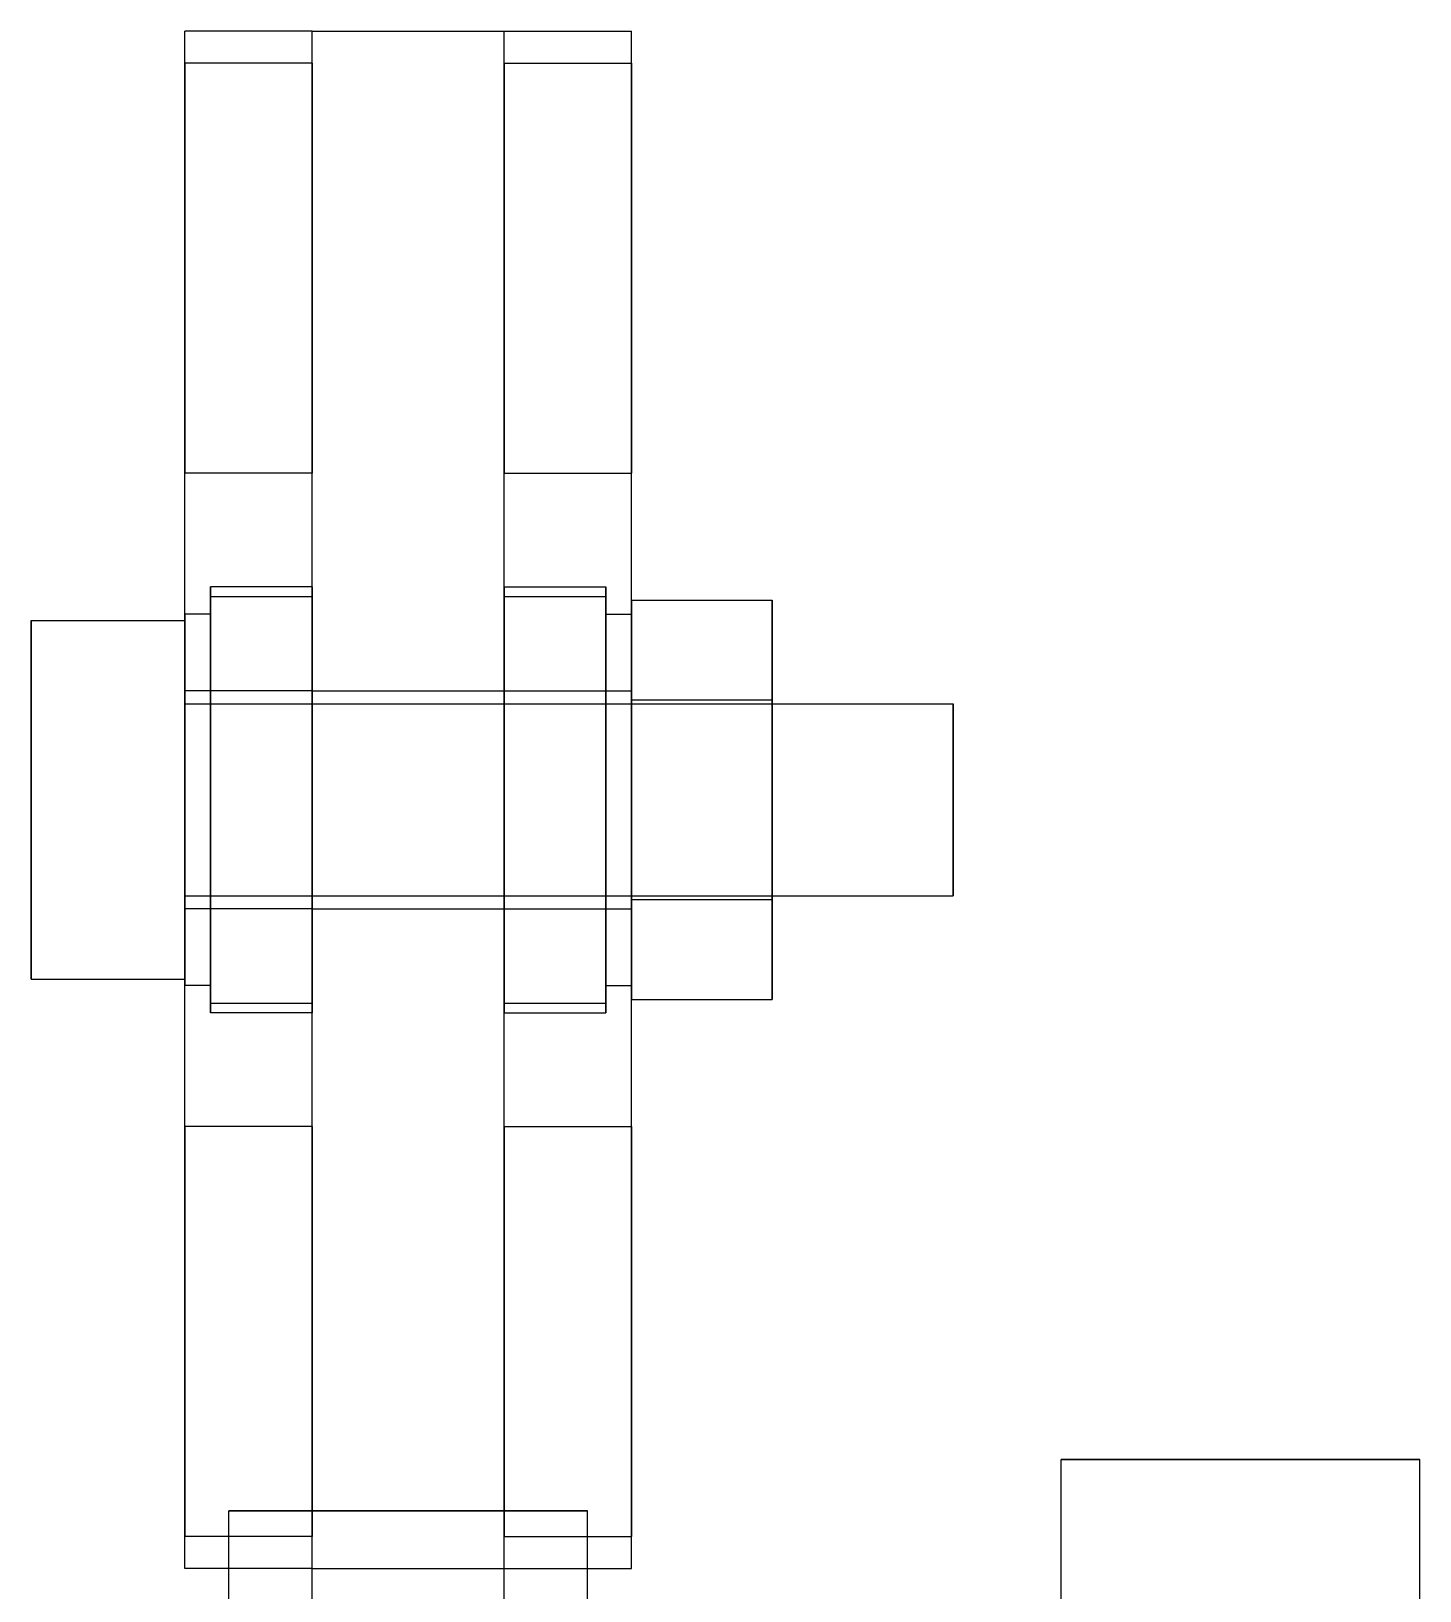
# Model space of a CAD drawing. Header units: millimetres. Extents: x 8 to 412, y 8 to 289.
# Drawn here: x 71.22 to 96.74, y 90.65 to 119.29 of the extents above; entities that cross this region are included whole.
import ezdxf

# ---------------------------------------------------------------- set-up
doc = ezdxf.new("R2010")
doc.units = ezdxf.units.MM
doc.layers.add('HIDDEN', color=8, linetype='Continuous')
doc.layers.add('OUTLINE', color=7, linetype='Continuous')

msp = doc.modelspace()

# ---------------------------------------------------------------- linework, layer by layer
at = {"layer": 'HIDDEN'}
for points in [[(74.044, 91.059), (74.044, 119.294)], [(76.382, 119.294), (74.044, 119.294)], [(76.382, 91.059), (76.382, 119.294)], [(76.382, 119.294), (79.912, 119.294)], [(76.382, 91.059), (76.382, 119.294)], [(79.912, 91.059), (79.912, 119.294)], [(79.912, 91.059), (79.912, 119.294)], [(79.912, 119.294), (82.25, 119.294)], [(82.25, 91.059), (82.25, 119.294)], [(74.044, 118.706), (74.044, 118.611), (74.044, 118.333), (74.044, 117.885), (74.044, 117.288), (74.044, 116.575), (74.044, 115.779), (74.044, 114.941), (74.044, 114.103), (74.044, 113.308), (74.044, 112.594), (74.044, 111.998), (74.044, 111.549), (74.044, 111.271), (74.044, 111.176)], [(74.044, 111.176), (74.044, 111.271), (74.044, 111.549), (74.044, 111.998), (74.044, 112.594), (74.044, 113.308), (74.044, 114.103), (74.044, 114.941), (74.044, 115.779), (74.044, 116.575), (74.044, 117.288), (74.044, 117.885), (74.044, 118.333), (74.044, 118.611), (74.044, 118.706)], [(76.382, 118.706), (74.044, 118.706)], [(74.044, 118.706), (74.044, 118.611), (74.044, 118.333), (74.044, 117.885), (74.044, 117.288), (74.044, 116.575), (74.044, 115.779), (74.044, 114.941), (74.044, 114.103), (74.044, 113.308), (74.044, 112.594), (74.044, 111.998), (74.044, 111.549), (74.044, 111.271), (74.044, 111.176)], [(74.044, 111.176), (74.044, 111.271), (74.044, 111.549), (74.044, 111.998), (74.044, 112.594), (74.044, 113.308), (74.044, 114.103), (74.044, 114.941), (74.044, 115.779), (74.044, 116.575), (74.044, 117.288), (74.044, 117.885), (74.044, 118.333), (74.044, 118.611), (74.044, 118.706)], [(76.382, 118.706), (74.044, 118.706)], [(76.382, 118.706), (76.382, 118.611), (76.382, 118.333), (76.382, 117.885), (76.382, 117.288), (76.382, 116.575), (76.382, 115.779), (76.382, 114.941), (76.382, 114.103), (76.382, 113.308), (76.382, 112.594), (76.382, 111.998), (76.382, 111.549), (76.382, 111.271), (76.382, 111.176)], [(76.382, 111.176), (76.382, 111.271), (76.382, 111.549), (76.382, 111.998), (76.382, 112.594), (76.382, 113.308), (76.382, 114.103), (76.382, 114.941), (76.382, 115.779), (76.382, 116.575), (76.382, 117.288), (76.382, 117.885), (76.382, 118.333), (76.382, 118.611), (76.382, 118.706)], [(76.382, 118.706), (76.382, 118.611), (76.382, 118.333), (76.382, 117.885), (76.382, 117.288), (76.382, 116.575), (76.382, 115.779), (76.382, 114.941), (76.382, 114.103), (76.382, 113.308), (76.382, 112.594), (76.382, 111.998), (76.382, 111.549), (76.382, 111.271), (76.382, 111.176)], [(76.382, 111.176), (76.382, 111.271), (76.382, 111.549), (76.382, 111.998), (76.382, 112.594), (76.382, 113.308), (76.382, 114.103), (76.382, 114.941), (76.382, 115.779), (76.382, 116.575), (76.382, 117.288), (76.382, 117.885), (76.382, 118.333), (76.382, 118.611), (76.382, 118.706)], [(79.912, 118.706), (79.912, 118.611), (79.912, 118.333), (79.912, 117.885), (79.912, 117.288), (79.912, 116.575), (79.912, 115.779), (79.912, 114.941), (79.912, 114.103), (79.912, 113.308), (79.912, 112.594), (79.912, 111.998), (79.912, 111.549), (79.912, 111.271), (79.912, 111.176)], [(79.912, 111.176), (79.912, 111.271), (79.912, 111.549), (79.912, 111.998), (79.912, 112.594), (79.912, 113.308), (79.912, 114.103), (79.912, 114.941), (79.912, 115.779), (79.912, 116.575), (79.912, 117.288), (79.912, 117.885), (79.912, 118.333), (79.912, 118.611), (79.912, 118.706)], [(79.912, 118.706), (79.912, 118.611), (79.912, 118.333), (79.912, 117.885), (79.912, 117.288), (79.912, 116.575), (79.912, 115.779), (79.912, 114.941), (79.912, 114.103), (79.912, 113.308), (79.912, 112.594), (79.912, 111.998), (79.912, 111.549), (79.912, 111.271), (79.912, 111.176)], [(79.912, 111.176), (79.912, 111.271), (79.912, 111.549), (79.912, 111.998), (79.912, 112.594), (79.912, 113.308), (79.912, 114.103), (79.912, 114.941), (79.912, 115.779), (79.912, 116.575), (79.912, 117.288), (79.912, 117.885), (79.912, 118.333), (79.912, 118.611), (79.912, 118.706)], [(79.912, 118.706), (82.25, 118.706)], [(79.912, 118.706), (82.25, 118.706)], [(82.25, 118.706), (82.25, 118.611), (82.25, 118.333), (82.25, 117.885), (82.25, 117.288), (82.25, 116.575), (82.25, 115.779), (82.25, 114.941), (82.25, 114.103), (82.25, 113.308), (82.25, 112.594), (82.25, 111.998), (82.25, 111.549), (82.25, 111.271), (82.25, 111.176)], [(82.25, 111.176), (82.25, 111.271), (82.25, 111.549), (82.25, 111.998), (82.25, 112.594), (82.25, 113.308), (82.25, 114.103), (82.25, 114.941), (82.25, 115.779), (82.25, 116.575), (82.25, 117.288), (82.25, 117.885), (82.25, 118.333), (82.25, 118.611), (82.25, 118.706)], [(82.25, 118.706), (82.25, 118.611), (82.25, 118.333), (82.25, 117.885), (82.25, 117.288), (82.25, 116.575), (82.25, 115.779), (82.25, 114.941), (82.25, 114.103), (82.25, 113.308), (82.25, 112.594), (82.25, 111.998), (82.25, 111.549), (82.25, 111.271), (82.25, 111.176)], [(82.25, 111.176), (82.25, 111.271), (82.25, 111.549), (82.25, 111.998), (82.25, 112.594), (82.25, 113.308), (82.25, 114.103), (82.25, 114.941), (82.25, 115.779), (82.25, 116.575), (82.25, 117.288), (82.25, 117.885), (82.25, 118.333), (82.25, 118.611), (82.25, 118.706)], [(76.382, 111.176), (74.044, 111.176)], [(76.382, 111.176), (74.044, 111.176)], [(79.912, 111.176), (82.25, 111.176)], [(79.912, 111.176), (82.25, 111.176)], [(76.382, 109.088), (74.515, 109.088)], [(74.515, 109.088), (74.515, 108.99), (74.515, 108.701), (74.515, 108.235), (74.515, 107.615), (74.515, 106.874), (74.515, 106.047), (74.515, 105.176), (74.515, 104.306), (74.515, 103.479), (74.515, 102.738), (74.515, 102.118), (74.515, 101.652), (74.515, 101.363), (74.515, 101.265)], [(74.515, 101.265), (74.515, 101.363), (74.515, 101.652), (74.515, 102.118), (74.515, 102.738), (74.515, 103.479), (74.515, 104.306), (74.515, 105.176), (74.515, 106.047), (74.515, 106.874), (74.515, 107.615), (74.515, 108.235), (74.515, 108.701), (74.515, 108.99), (74.515, 109.088)], [(74.515, 108.912), (76.382, 108.912)], [(74.515, 108.912), (74.515, 108.818), (74.515, 108.542), (74.515, 108.097), (74.515, 107.505), (74.515, 106.797), (74.515, 106.008), (74.515, 105.176), (74.515, 104.345), (74.515, 103.556), (74.515, 102.848), (74.515, 102.256), (74.515, 101.811), (74.515, 101.535), (74.515, 101.441)], [(74.515, 101.441), (74.515, 101.535), (74.515, 101.811), (74.515, 102.256), (74.515, 102.848), (74.515, 103.556), (74.515, 104.345), (74.515, 105.176), (74.515, 106.008), (74.515, 106.797), (74.515, 107.505), (74.515, 108.097), (74.515, 108.542), (74.515, 108.818), (74.515, 108.912)], [(76.382, 109.088), (76.382, 108.99), (76.382, 108.701), (76.382, 108.235), (76.382, 107.615), (76.382, 106.874), (76.382, 106.047), (76.382, 105.176), (76.382, 104.306), (76.382, 103.479), (76.382, 102.738), (76.382, 102.118), (76.382, 101.652), (76.382, 101.363), (76.382, 101.265)], [(76.382, 101.265), (76.382, 101.363), (76.382, 101.652), (76.382, 102.118), (76.382, 102.738), (76.382, 103.479), (76.382, 104.306), (76.382, 105.176), (76.382, 106.047), (76.382, 106.874), (76.382, 107.615), (76.382, 108.235), (76.382, 108.701), (76.382, 108.99), (76.382, 109.088)], [(76.382, 108.912), (76.382, 108.818), (76.382, 108.542), (76.382, 108.097), (76.382, 107.505), (76.382, 106.797), (76.382, 106.008), (76.382, 105.176), (76.382, 104.345), (76.382, 103.556), (76.382, 102.848), (76.382, 102.256), (76.382, 101.811), (76.382, 101.535), (76.382, 101.441)], [(76.382, 101.441), (76.382, 101.535), (76.382, 101.811), (76.382, 102.256), (76.382, 102.848), (76.382, 103.556), (76.382, 104.345), (76.382, 105.176), (76.382, 106.008), (76.382, 106.797), (76.382, 107.505), (76.382, 108.097), (76.382, 108.542), (76.382, 108.818), (76.382, 108.912)], [(79.912, 109.088), (79.912, 108.99), (79.912, 108.701), (79.912, 108.235), (79.912, 107.615), (79.912, 106.874), (79.912, 106.047), (79.912, 105.176), (79.912, 104.306), (79.912, 103.479), (79.912, 102.738), (79.912, 102.118), (79.912, 101.652), (79.912, 101.363), (79.912, 101.265)], [(79.912, 101.265), (79.912, 101.363), (79.912, 101.652), (79.912, 102.118), (79.912, 102.738), (79.912, 103.479), (79.912, 104.306), (79.912, 105.176), (79.912, 106.047), (79.912, 106.874), (79.912, 107.615), (79.912, 108.235), (79.912, 108.701), (79.912, 108.99), (79.912, 109.088)], [(79.912, 109.088), (81.779, 109.088)], [(79.912, 108.912), (81.779, 108.912)], [(79.912, 108.912), (79.912, 108.818), (79.912, 108.542), (79.912, 108.097), (79.912, 107.505), (79.912, 106.797), (79.912, 106.008), (79.912, 105.176), (79.912, 104.345), (79.912, 103.556), (79.912, 102.848), (79.912, 102.256), (79.912, 101.811), (79.912, 101.535), (79.912, 101.441)], [(79.912, 101.441), (79.912, 101.535), (79.912, 101.811), (79.912, 102.256), (79.912, 102.848), (79.912, 103.556), (79.912, 104.345), (79.912, 105.176), (79.912, 106.008), (79.912, 106.797), (79.912, 107.505), (79.912, 108.097), (79.912, 108.542), (79.912, 108.818), (79.912, 108.912)], [(81.779, 109.088), (81.779, 108.99), (81.779, 108.701), (81.779, 108.235), (81.779, 107.615), (81.779, 106.874), (81.779, 106.047), (81.779, 105.176), (81.779, 104.306), (81.779, 103.479), (81.779, 102.738), (81.779, 102.118), (81.779, 101.652), (81.779, 101.363), (81.779, 101.265)], [(81.779, 101.265), (81.779, 101.363), (81.779, 101.652), (81.779, 102.118), (81.779, 102.738), (81.779, 103.479), (81.779, 104.306), (81.779, 105.176), (81.779, 106.047), (81.779, 106.874), (81.779, 107.615), (81.779, 108.235), (81.779, 108.701), (81.779, 108.99), (81.779, 109.088)], [(81.779, 108.912), (81.779, 108.818), (81.779, 108.542), (81.779, 108.097), (81.779, 107.505), (81.779, 106.797), (81.779, 106.008), (81.779, 105.176), (81.779, 104.345), (81.779, 103.556), (81.779, 102.848), (81.779, 102.256), (81.779, 101.811), (81.779, 101.535), (81.779, 101.441)], [(81.779, 101.441), (81.779, 101.535), (81.779, 101.811), (81.779, 102.256), (81.779, 102.848), (81.779, 103.556), (81.779, 104.345), (81.779, 105.176), (81.779, 106.008), (81.779, 106.797), (81.779, 107.505), (81.779, 108.097), (81.779, 108.542), (81.779, 108.818), (81.779, 108.912)], [(74.044, 108.588), (74.044, 108.503), (74.044, 108.25), (74.044, 107.844), (74.044, 107.304), (74.044, 106.657), (74.044, 105.936), (74.044, 105.176), (74.044, 104.417), (74.044, 103.696), (74.044, 103.049), (74.044, 102.509), (74.044, 102.103), (74.044, 101.85), (74.044, 101.765)], [(74.044, 101.765), (74.044, 101.85), (74.044, 102.103), (74.044, 102.509), (74.044, 103.049), (74.044, 103.696), (74.044, 104.417), (74.044, 105.176), (74.044, 105.936), (74.044, 106.657), (74.044, 107.304), (74.044, 107.844), (74.044, 108.25), (74.044, 108.503), (74.044, 108.588)], [(74.515, 108.588), (74.044, 108.588)], [(74.515, 108.588), (74.515, 108.503), (74.515, 108.25), (74.515, 107.844), (74.515, 107.304), (74.515, 106.657), (74.515, 105.936), (74.515, 105.176), (74.515, 104.417), (74.515, 103.696), (74.515, 103.049), (74.515, 102.509), (74.515, 102.103), (74.515, 101.85), (74.515, 101.765)], [(74.515, 101.765), (74.515, 101.85), (74.515, 102.103), (74.515, 102.509), (74.515, 103.049), (74.515, 103.696), (74.515, 104.417), (74.515, 105.176), (74.515, 105.936), (74.515, 106.657), (74.515, 107.304), (74.515, 107.844), (74.515, 108.25), (74.515, 108.503), (74.515, 108.588)], [(81.779, 108.588), (81.779, 108.503), (81.779, 108.25), (81.779, 107.844), (81.779, 107.304), (81.779, 106.657), (81.779, 105.936), (81.779, 105.176), (81.779, 104.417), (81.779, 103.696), (81.779, 103.049), (81.779, 102.509), (81.779, 102.103), (81.779, 101.85), (81.779, 101.765)], [(81.779, 101.765), (81.779, 101.85), (81.779, 102.103), (81.779, 102.509), (81.779, 103.049), (81.779, 103.696), (81.779, 104.417), (81.779, 105.176), (81.779, 105.936), (81.779, 106.657), (81.779, 107.304), (81.779, 107.844), (81.779, 108.25), (81.779, 108.503), (81.779, 108.588)], [(81.779, 108.588), (82.25, 108.588)], [(82.25, 107.01), (82.25, 108.844)], [(82.25, 108.844), (82.25, 107.01)], [(82.25, 107.01), (82.25, 108.844)], [(82.25, 108.844), (82.25, 107.01)], [(82.25, 108.844), (84.838, 108.844)], [(82.25, 108.588), (82.25, 108.503), (82.25, 108.25), (82.25, 107.844), (82.25, 107.304), (82.25, 106.657), (82.25, 105.936), (82.25, 105.176), (82.25, 104.417), (82.25, 103.696), (82.25, 103.049), (82.25, 102.509), (82.25, 102.103), (82.25, 101.85), (82.25, 101.765)], [(82.25, 101.765), (82.25, 101.85), (82.25, 102.103), (82.25, 102.509), (82.25, 103.049), (82.25, 103.696), (82.25, 104.417), (82.25, 105.176), (82.25, 105.936), (82.25, 106.657), (82.25, 107.304), (82.25, 107.844), (82.25, 108.25), (82.25, 108.503), (82.25, 108.588)], [(84.838, 107.01), (84.838, 108.844)], [(84.838, 107.01), (84.838, 108.844)], [(84.838, 108.844), (84.838, 107.01)], [(71.221, 101.882), (71.221, 101.965), (71.221, 102.209), (71.221, 102.601), (71.221, 103.123), (71.221, 103.747), (71.221, 104.443), (71.221, 105.176), (71.221, 105.909), (71.221, 106.606), (71.221, 107.23), (71.221, 107.752), (71.221, 108.144), (71.221, 108.388), (71.221, 108.471)], [(71.221, 108.471), (74.044, 108.471)], [(71.221, 108.471), (71.221, 108.388), (71.221, 108.144), (71.221, 107.752), (71.221, 107.23), (71.221, 106.606), (71.221, 105.909), (71.221, 105.176), (71.221, 104.443), (71.221, 103.747), (71.221, 103.123), (71.221, 102.601), (71.221, 102.209), (71.221, 101.965), (71.221, 101.882)], [(71.221, 101.882), (71.221, 101.965), (71.221, 102.209), (71.221, 102.601), (71.221, 103.123), (71.221, 103.747), (71.221, 104.443), (71.221, 105.176), (71.221, 105.909), (71.221, 106.606), (71.221, 107.23), (71.221, 107.752), (71.221, 108.144), (71.221, 108.388), (71.221, 108.471)], [(74.044, 108.471), (74.044, 108.388), (74.044, 108.144), (74.044, 107.752), (74.044, 107.23), (74.044, 106.606), (74.044, 105.909), (74.044, 105.176), (74.044, 104.443), (74.044, 103.747), (74.044, 103.123), (74.044, 102.601), (74.044, 102.209), (74.044, 101.965), (74.044, 101.882)], [(74.044, 101.882), (74.044, 101.965), (74.044, 102.209), (74.044, 102.601), (74.044, 103.123), (74.044, 103.747), (74.044, 104.443), (74.044, 105.176), (74.044, 105.909), (74.044, 106.606), (74.044, 107.23), (74.044, 107.752), (74.044, 108.144), (74.044, 108.388), (74.044, 108.471)], [(74.044, 108.471), (74.044, 108.388), (74.044, 108.144), (74.044, 107.752), (74.044, 107.23), (74.044, 106.606), (74.044, 105.909), (74.044, 105.176), (74.044, 104.443), (74.044, 103.747), (74.044, 103.123), (74.044, 102.601), (74.044, 102.209), (74.044, 101.965), (74.044, 101.882)], [(74.044, 101.882), (74.044, 101.965), (74.044, 102.209), (74.044, 102.601), (74.044, 103.123), (74.044, 103.747), (74.044, 104.443), (74.044, 105.176), (74.044, 105.909), (74.044, 106.606), (74.044, 107.23), (74.044, 107.752), (74.044, 108.144), (74.044, 108.388), (74.044, 108.471)], [(74.044, 107.176), (74.044, 107.126), (74.044, 106.978), (74.044, 106.74), (74.044, 106.423), (74.044, 106.044), (74.044, 105.622), (74.044, 105.176), (74.044, 104.731), (74.044, 104.309), (74.044, 103.929), (74.044, 103.613), (74.044, 103.375), (74.044, 103.227), (74.044, 103.176)], [(74.044, 103.176), (74.044, 103.227), (74.044, 103.375), (74.044, 103.613), (74.044, 103.929), (74.044, 104.309), (74.044, 104.731), (74.044, 105.176), (74.044, 105.622), (74.044, 106.044), (74.044, 106.423), (74.044, 106.74), (74.044, 106.978), (74.044, 107.126), (74.044, 107.176)], [(76.382, 107.176), (74.044, 107.176)], [(74.044, 107.176), (74.044, 107.126), (74.044, 106.978), (74.044, 106.74), (74.044, 106.423), (74.044, 106.044), (74.044, 105.622), (74.044, 105.176), (74.044, 104.731), (74.044, 104.309), (74.044, 103.929), (74.044, 103.613), (74.044, 103.375), (74.044, 103.227), (74.044, 103.176)], [(74.044, 103.176), (74.044, 103.227), (74.044, 103.375), (74.044, 103.613), (74.044, 103.929), (74.044, 104.309), (74.044, 104.731), (74.044, 105.176), (74.044, 105.622), (74.044, 106.044), (74.044, 106.423), (74.044, 106.74), (74.044, 106.978), (74.044, 107.126), (74.044, 107.176)], [(76.382, 107.176), (74.044, 107.176)], [(76.382, 107.176), (76.382, 107.126), (76.382, 106.978), (76.382, 106.74), (76.382, 106.423), (76.382, 106.044), (76.382, 105.622), (76.382, 105.176), (76.382, 104.731), (76.382, 104.309), (76.382, 103.929), (76.382, 103.613), (76.382, 103.375), (76.382, 103.227), (76.382, 103.176)], [(76.382, 103.176), (76.382, 103.227), (76.382, 103.375), (76.382, 103.613), (76.382, 103.929), (76.382, 104.309), (76.382, 104.731), (76.382, 105.176), (76.382, 105.622), (76.382, 106.044), (76.382, 106.423), (76.382, 106.74), (76.382, 106.978), (76.382, 107.126), (76.382, 107.176)], [(76.382, 107.176), (76.382, 107.126), (76.382, 106.978), (76.382, 106.74), (76.382, 106.423), (76.382, 106.044), (76.382, 105.622), (76.382, 105.176), (76.382, 104.731), (76.382, 104.309), (76.382, 103.929), (76.382, 103.613), (76.382, 103.375), (76.382, 103.227), (76.382, 103.176)], [(76.382, 103.176), (76.382, 103.227), (76.382, 103.375), (76.382, 103.613), (76.382, 103.929), (76.382, 104.309), (76.382, 104.731), (76.382, 105.176), (76.382, 105.622), (76.382, 106.044), (76.382, 106.423), (76.382, 106.74), (76.382, 106.978), (76.382, 107.126), (76.382, 107.176)], [(76.382, 107.176), (79.912, 107.176)], [(76.382, 107.176), (79.912, 107.176)], [(76.382, 107.176), (76.382, 107.126), (76.382, 106.978), (76.382, 106.74), (76.382, 106.423), (76.382, 106.044), (76.382, 105.622), (76.382, 105.176), (76.382, 104.731), (76.382, 104.309), (76.382, 103.929), (76.382, 103.613), (76.382, 103.375), (76.382, 103.227), (76.382, 103.176)], [(76.382, 103.176), (76.382, 103.227), (76.382, 103.375), (76.382, 103.613), (76.382, 103.929), (76.382, 104.309), (76.382, 104.731), (76.382, 105.176), (76.382, 105.622), (76.382, 106.044), (76.382, 106.423), (76.382, 106.74), (76.382, 106.978), (76.382, 107.126), (76.382, 107.176)], [(76.382, 107.176), (76.382, 107.126), (76.382, 106.978), (76.382, 106.74), (76.382, 106.423), (76.382, 106.044), (76.382, 105.622), (76.382, 105.176), (76.382, 104.731), (76.382, 104.309), (76.382, 103.929), (76.382, 103.613), (76.382, 103.375), (76.382, 103.227), (76.382, 103.176)], [(76.382, 103.176), (76.382, 103.227), (76.382, 103.375), (76.382, 103.613), (76.382, 103.929), (76.382, 104.309), (76.382, 104.731), (76.382, 105.176), (76.382, 105.622), (76.382, 106.044), (76.382, 106.423), (76.382, 106.74), (76.382, 106.978), (76.382, 107.126), (76.382, 107.176)], [(79.912, 107.176), (79.912, 107.126), (79.912, 106.978), (79.912, 106.74), (79.912, 106.423), (79.912, 106.044), (79.912, 105.622), (79.912, 105.176), (79.912, 104.731), (79.912, 104.309), (79.912, 103.929), (79.912, 103.613), (79.912, 103.375), (79.912, 103.227), (79.912, 103.176)], [(79.912, 103.176), (79.912, 103.227), (79.912, 103.375), (79.912, 103.613), (79.912, 103.929), (79.912, 104.309), (79.912, 104.731), (79.912, 105.176), (79.912, 105.622), (79.912, 106.044), (79.912, 106.423), (79.912, 106.74), (79.912, 106.978), (79.912, 107.126), (79.912, 107.176)], [(79.912, 107.176), (79.912, 107.126), (79.912, 106.978), (79.912, 106.74), (79.912, 106.423), (79.912, 106.044), (79.912, 105.622), (79.912, 105.176), (79.912, 104.731), (79.912, 104.309), (79.912, 103.929), (79.912, 103.613), (79.912, 103.375), (79.912, 103.227), (79.912, 103.176)], [(79.912, 103.176), (79.912, 103.227), (79.912, 103.375), (79.912, 103.613), (79.912, 103.929), (79.912, 104.309), (79.912, 104.731), (79.912, 105.176), (79.912, 105.622), (79.912, 106.044), (79.912, 106.423), (79.912, 106.74), (79.912, 106.978), (79.912, 107.126), (79.912, 107.176)], [(79.912, 107.176), (79.912, 107.126), (79.912, 106.978), (79.912, 106.74), (79.912, 106.423), (79.912, 106.044), (79.912, 105.622), (79.912, 105.176), (79.912, 104.731), (79.912, 104.309), (79.912, 103.929), (79.912, 103.613), (79.912, 103.375), (79.912, 103.227), (79.912, 103.176)], [(79.912, 103.176), (79.912, 103.227), (79.912, 103.375), (79.912, 103.613), (79.912, 103.929), (79.912, 104.309), (79.912, 104.731), (79.912, 105.176), (79.912, 105.622), (79.912, 106.044), (79.912, 106.423), (79.912, 106.74), (79.912, 106.978), (79.912, 107.126), (79.912, 107.176)], [(79.912, 107.176), (79.912, 107.126), (79.912, 106.978), (79.912, 106.74), (79.912, 106.423), (79.912, 106.044), (79.912, 105.622), (79.912, 105.176), (79.912, 104.731), (79.912, 104.309), (79.912, 103.929), (79.912, 103.613), (79.912, 103.375), (79.912, 103.227), (79.912, 103.176)], [(79.912, 103.176), (79.912, 103.227), (79.912, 103.375), (79.912, 103.613), (79.912, 103.929), (79.912, 104.309), (79.912, 104.731), (79.912, 105.176), (79.912, 105.622), (79.912, 106.044), (79.912, 106.423), (79.912, 106.74), (79.912, 106.978), (79.912, 107.126), (79.912, 107.176)], [(79.912, 107.176), (82.25, 107.176)], [(79.912, 107.176), (82.25, 107.176)], [(82.25, 107.176), (82.25, 107.126), (82.25, 106.978), (82.25, 106.74), (82.25, 106.423), (82.25, 106.044), (82.25, 105.622), (82.25, 105.176), (82.25, 104.731), (82.25, 104.309), (82.25, 103.929), (82.25, 103.613), (82.25, 103.375), (82.25, 103.227), (82.25, 103.176)], [(82.25, 103.176), (82.25, 103.227), (82.25, 103.375), (82.25, 103.613), (82.25, 103.929), (82.25, 104.309), (82.25, 104.731), (82.25, 105.176), (82.25, 105.622), (82.25, 106.044), (82.25, 106.423), (82.25, 106.74), (82.25, 106.978), (82.25, 107.126), (82.25, 107.176)], [(82.25, 107.176), (82.25, 107.126), (82.25, 106.978), (82.25, 106.74), (82.25, 106.423), (82.25, 106.044), (82.25, 105.622), (82.25, 105.176), (82.25, 104.731), (82.25, 104.309), (82.25, 103.929), (82.25, 103.613), (82.25, 103.375), (82.25, 103.227), (82.25, 103.176)], [(82.25, 103.176), (82.25, 103.227), (82.25, 103.375), (82.25, 103.613), (82.25, 103.929), (82.25, 104.309), (82.25, 104.731), (82.25, 105.176), (82.25, 105.622), (82.25, 106.044), (82.25, 106.423), (82.25, 106.74), (82.25, 106.978), (82.25, 107.126), (82.25, 107.176)], [(74.044, 106.941), (74.044, 106.897), (74.044, 106.766), (74.044, 106.556), (74.044, 106.277), (74.044, 105.942), (74.044, 105.569), (74.044, 105.176), (74.044, 104.784), (74.044, 104.411), (74.044, 104.076), (74.044, 103.797), (74.044, 103.587), (74.044, 103.456), (74.044, 103.412)], [(74.044, 103.412), (74.044, 103.456), (74.044, 103.587), (74.044, 103.797), (74.044, 104.076), (74.044, 104.411), (74.044, 104.784), (74.044, 105.176), (74.044, 105.569), (74.044, 105.942), (74.044, 106.277), (74.044, 106.556), (74.044, 106.766), (74.044, 106.897), (74.044, 106.941)], [(74.044, 106.941), (84.838, 106.941)], [(74.044, 106.941), (74.044, 106.897), (74.044, 106.766), (74.044, 106.556), (74.044, 106.277), (74.044, 105.942), (74.044, 105.569), (74.044, 105.176), (74.044, 104.784), (74.044, 104.411), (74.044, 104.076), (74.044, 103.797), (74.044, 103.587), (74.044, 103.456), (74.044, 103.412)], [(74.044, 103.412), (74.044, 103.456), (74.044, 103.587), (74.044, 103.797), (74.044, 104.076), (74.044, 104.411), (74.044, 104.784), (74.044, 105.176), (74.044, 105.569), (74.044, 105.942), (74.044, 106.277), (74.044, 106.556), (74.044, 106.766), (74.044, 106.897), (74.044, 106.941)], [(74.044, 106.941), (88.162, 106.941)], [(82.25, 107.01), (84.838, 107.01)], [(82.25, 103.343), (82.25, 107.01)], [(82.25, 107.01), (82.25, 103.343)], [(82.25, 107.01), (84.838, 107.01)], [(82.25, 103.343), (82.25, 107.01)], [(82.25, 107.01), (82.25, 103.343)], [(82.25, 107.01), (84.838, 107.01)], [(82.25, 103.412), (82.25, 103.456), (82.25, 103.587), (82.25, 103.797), (82.25, 104.076), (82.25, 104.411), (82.25, 104.784), (82.25, 105.176), (82.25, 105.569), (82.25, 105.942), (82.25, 106.277), (82.25, 106.556), (82.25, 106.766), (82.25, 106.897), (82.25, 106.941)], [(82.25, 106.941), (82.25, 106.897), (82.25, 106.766), (82.25, 106.556), (82.25, 106.277), (82.25, 105.942), (82.25, 105.569), (82.25, 105.176), (82.25, 104.784), (82.25, 104.411), (82.25, 104.076), (82.25, 103.797), (82.25, 103.587), (82.25, 103.456), (82.25, 103.412)], [(82.25, 103.412), (82.25, 103.456), (82.25, 103.587), (82.25, 103.797), (82.25, 104.076), (82.25, 104.411), (82.25, 104.784), (82.25, 105.176), (82.25, 105.569), (82.25, 105.942), (82.25, 106.277), (82.25, 106.556), (82.25, 106.766), (82.25, 106.897), (82.25, 106.941)], [(82.25, 106.941), (82.25, 106.897), (82.25, 106.766), (82.25, 106.556), (82.25, 106.277), (82.25, 105.942), (82.25, 105.569), (82.25, 105.176), (82.25, 104.784), (82.25, 104.411), (82.25, 104.076), (82.25, 103.797), (82.25, 103.587), (82.25, 103.456), (82.25, 103.412)], [(82.25, 106.941), (84.838, 106.941)], [(82.25, 106.941), (84.838, 106.941)], [(84.838, 103.343), (84.838, 107.01)], [(84.838, 103.343), (84.838, 107.01)], [(84.838, 107.01), (84.838, 103.343)], [(84.838, 103.412), (84.838, 103.456), (84.838, 103.587), (84.838, 103.797), (84.838, 104.076), (84.838, 104.411), (84.838, 104.784), (84.838, 105.176), (84.838, 105.569), (84.838, 105.942), (84.838, 106.277), (84.838, 106.556), (84.838, 106.766), (84.838, 106.897), (84.838, 106.941)], [(84.838, 106.941), (84.838, 106.897), (84.838, 106.766), (84.838, 106.556), (84.838, 106.277), (84.838, 105.942), (84.838, 105.569), (84.838, 105.176), (84.838, 104.784), (84.838, 104.411), (84.838, 104.076), (84.838, 103.797), (84.838, 103.587), (84.838, 103.456), (84.838, 103.412)], [(84.838, 103.412), (84.838, 103.456), (84.838, 103.587), (84.838, 103.797), (84.838, 104.076), (84.838, 104.411), (84.838, 104.784), (84.838, 105.176), (84.838, 105.569), (84.838, 105.942), (84.838, 106.277), (84.838, 106.556), (84.838, 106.766), (84.838, 106.897), (84.838, 106.941)], [(84.838, 106.941), (84.838, 106.897), (84.838, 106.766), (84.838, 106.556), (84.838, 106.277), (84.838, 105.942), (84.838, 105.569), (84.838, 105.176), (84.838, 104.784), (84.838, 104.411), (84.838, 104.076), (84.838, 103.797), (84.838, 103.587), (84.838, 103.456), (84.838, 103.412)], [(88.162, 103.412), (88.162, 103.456), (88.162, 103.587), (88.162, 103.797), (88.162, 104.076), (88.162, 104.411), (88.162, 104.784), (88.162, 105.176), (88.162, 105.569), (88.162, 105.942), (88.162, 106.277), (88.162, 106.556), (88.162, 106.766), (88.162, 106.897), (88.162, 106.941)], [(88.162, 106.941), (88.162, 106.897), (88.162, 106.766), (88.162, 106.556), (88.162, 106.277), (88.162, 105.942), (88.162, 105.569), (88.162, 105.176), (88.162, 104.784), (88.162, 104.411), (88.162, 104.076), (88.162, 103.797), (88.162, 103.587), (88.162, 103.456), (88.162, 103.412)], [(88.162, 103.412), (88.162, 103.456), (88.162, 103.587), (88.162, 103.797), (88.162, 104.076), (88.162, 104.411), (88.162, 104.784), (88.162, 105.176), (88.162, 105.569), (88.162, 105.942), (88.162, 106.277), (88.162, 106.556), (88.162, 106.766), (88.162, 106.897), (88.162, 106.941)], [(74.044, 103.412), (84.838, 103.412)], [(74.044, 103.412), (88.162, 103.412)], [(76.382, 103.176), (74.044, 103.176)], [(76.382, 103.176), (74.044, 103.176)], [(76.382, 103.176), (79.912, 103.176)], [(76.382, 103.176), (79.912, 103.176)], [(79.912, 103.176), (82.25, 103.176)], [(79.912, 103.176), (82.25, 103.176)], [(82.25, 103.412), (84.838, 103.412)], [(82.25, 103.412), (84.838, 103.412)], [(82.25, 103.343), (84.838, 103.343)], [(82.25, 101.509), (82.25, 103.343)], [(82.25, 103.343), (82.25, 101.509)], [(82.25, 103.343), (84.838, 103.343)], [(82.25, 101.509), (82.25, 103.343)], [(82.25, 103.343), (84.838, 103.343)], [(82.25, 103.343), (82.25, 101.509)], [(84.838, 101.509), (84.838, 103.343)], [(84.838, 101.509), (84.838, 103.343)], [(84.838, 103.343), (84.838, 101.509)], [(71.221, 101.882), (74.044, 101.882)], [(74.515, 101.765), (74.044, 101.765)], [(81.779, 101.765), (82.25, 101.765)], [(74.515, 101.441), (76.382, 101.441)], [(79.912, 101.441), (81.779, 101.441)], [(82.25, 101.509), (84.838, 101.509)], [(76.382, 101.265), (74.515, 101.265)], [(79.912, 101.265), (81.779, 101.265)], [(74.044, 99.176), (74.044, 99.082), (74.044, 98.804), (74.044, 98.355), (74.044, 97.759), (74.044, 97.045), (74.044, 96.249), (74.044, 95.412), (74.044, 94.574), (74.044, 93.778), (74.044, 93.065), (74.044, 92.468), (74.044, 92.02), (74.044, 91.741), (74.044, 91.647)], [(74.044, 91.647), (74.044, 91.741), (74.044, 92.02), (74.044, 92.468), (74.044, 93.065), (74.044, 93.778), (74.044, 94.574), (74.044, 95.412), (74.044, 96.249), (74.044, 97.045), (74.044, 97.759), (74.044, 98.355), (74.044, 98.804), (74.044, 99.082), (74.044, 99.176)], [(76.382, 99.176), (74.044, 99.176)], [(74.044, 99.176), (74.044, 99.082), (74.044, 98.804), (74.044, 98.355), (74.044, 97.759), (74.044, 97.045), (74.044, 96.249), (74.044, 95.412), (74.044, 94.574), (74.044, 93.778), (74.044, 93.065), (74.044, 92.468), (74.044, 92.02), (74.044, 91.741), (74.044, 91.647)], [(74.044, 91.647), (74.044, 91.741), (74.044, 92.02), (74.044, 92.468), (74.044, 93.065), (74.044, 93.778), (74.044, 94.574), (74.044, 95.412), (74.044, 96.249), (74.044, 97.045), (74.044, 97.759), (74.044, 98.355), (74.044, 98.804), (74.044, 99.082), (74.044, 99.176)], [(76.382, 99.176), (74.044, 99.176)], [(76.382, 99.176), (76.382, 99.082), (76.382, 98.804), (76.382, 98.355), (76.382, 97.759), (76.382, 97.045), (76.382, 96.249), (76.382, 95.412), (76.382, 94.574), (76.382, 93.778), (76.382, 93.065), (76.382, 92.468), (76.382, 92.02), (76.382, 91.741), (76.382, 91.647)], [(76.382, 91.647), (76.382, 91.741), (76.382, 92.02), (76.382, 92.468), (76.382, 93.065), (76.382, 93.778), (76.382, 94.574), (76.382, 95.412), (76.382, 96.249), (76.382, 97.045), (76.382, 97.759), (76.382, 98.355), (76.382, 98.804), (76.382, 99.082), (76.382, 99.176)], [(76.382, 99.176), (76.382, 99.082), (76.382, 98.804), (76.382, 98.355), (76.382, 97.759), (76.382, 97.045), (76.382, 96.249), (76.382, 95.412), (76.382, 94.574), (76.382, 93.778), (76.382, 93.065), (76.382, 92.468), (76.382, 92.02), (76.382, 91.741), (76.382, 91.647)], [(76.382, 91.647), (76.382, 91.741), (76.382, 92.02), (76.382, 92.468), (76.382, 93.065), (76.382, 93.778), (76.382, 94.574), (76.382, 95.412), (76.382, 96.249), (76.382, 97.045), (76.382, 97.759), (76.382, 98.355), (76.382, 98.804), (76.382, 99.082), (76.382, 99.176)], [(79.912, 99.176), (79.912, 99.082), (79.912, 98.804), (79.912, 98.355), (79.912, 97.759), (79.912, 97.045), (79.912, 96.249), (79.912, 95.412), (79.912, 94.574), (79.912, 93.778), (79.912, 93.065), (79.912, 92.468), (79.912, 92.02), (79.912, 91.741), (79.912, 91.647)], [(79.912, 91.647), (79.912, 91.741), (79.912, 92.02), (79.912, 92.468), (79.912, 93.065), (79.912, 93.778), (79.912, 94.574), (79.912, 95.412), (79.912, 96.249), (79.912, 97.045), (79.912, 97.759), (79.912, 98.355), (79.912, 98.804), (79.912, 99.082), (79.912, 99.176)], [(79.912, 99.176), (79.912, 99.082), (79.912, 98.804), (79.912, 98.355), (79.912, 97.759), (79.912, 97.045), (79.912, 96.249), (79.912, 95.412), (79.912, 94.574), (79.912, 93.778), (79.912, 93.065), (79.912, 92.468), (79.912, 92.02), (79.912, 91.741), (79.912, 91.647)], [(79.912, 91.647), (79.912, 91.741), (79.912, 92.02), (79.912, 92.468), (79.912, 93.065), (79.912, 93.778), (79.912, 94.574), (79.912, 95.412), (79.912, 96.249), (79.912, 97.045), (79.912, 97.759), (79.912, 98.355), (79.912, 98.804), (79.912, 99.082), (79.912, 99.176)], [(79.912, 99.176), (82.25, 99.176)], [(79.912, 99.176), (82.25, 99.176)], [(82.25, 99.176), (82.25, 99.082), (82.25, 98.804), (82.25, 98.355), (82.25, 97.759), (82.25, 97.045), (82.25, 96.249), (82.25, 95.412), (82.25, 94.574), (82.25, 93.778), (82.25, 93.065), (82.25, 92.468), (82.25, 92.02), (82.25, 91.741), (82.25, 91.647)], [(82.25, 91.647), (82.25, 91.741), (82.25, 92.02), (82.25, 92.468), (82.25, 93.065), (82.25, 93.778), (82.25, 94.574), (82.25, 95.412), (82.25, 96.249), (82.25, 97.045), (82.25, 97.759), (82.25, 98.355), (82.25, 98.804), (82.25, 99.082), (82.25, 99.176)], [(82.25, 99.176), (82.25, 99.082), (82.25, 98.804), (82.25, 98.355), (82.25, 97.759), (82.25, 97.045), (82.25, 96.249), (82.25, 95.412), (82.25, 94.574), (82.25, 93.778), (82.25, 93.065), (82.25, 92.468), (82.25, 92.02), (82.25, 91.741), (82.25, 91.647)], [(82.25, 91.647), (82.25, 91.741), (82.25, 92.02), (82.25, 92.468), (82.25, 93.065), (82.25, 93.778), (82.25, 94.574), (82.25, 95.412), (82.25, 96.249), (82.25, 97.045), (82.25, 97.759), (82.25, 98.355), (82.25, 98.804), (82.25, 99.082), (82.25, 99.176)], [(96.735, 93.059), (96.653, 93.059), (96.409, 93.059), (96.017, 93.059), (95.495, 93.059), (94.87, 93.059), (94.174, 93.059), (93.441, 93.059), (92.708, 93.059), (92.012, 93.059), (91.387, 93.059), (90.866, 93.059), (90.473, 93.059), (90.23, 93.059), (90.147, 93.059)], [(96.735, 93.059), (96.653, 93.059), (96.409, 93.059), (96.017, 93.059), (95.495, 93.059), (94.87, 93.059), (94.174, 93.059), (93.441, 93.059), (92.708, 93.059), (92.012, 93.059), (91.387, 93.059), (90.866, 93.059), (90.473, 93.059), (90.23, 93.059), (90.147, 93.059)], [(90.147, 93.059), (90.23, 93.059), (90.473, 93.059), (90.866, 93.059), (91.387, 93.059), (92.012, 93.059), (92.708, 93.059), (93.441, 93.059), (94.174, 93.059), (94.87, 93.059), (95.495, 93.059), (96.017, 93.059), (96.409, 93.059), (96.653, 93.059), (96.735, 93.059)], [(90.147, 90.235), (90.147, 93.059)], [(96.735, 90.235), (96.735, 93.059)], [(81.441, 92.118), (81.359, 92.118), (81.115, 92.118), (80.723, 92.118), (80.201, 92.118), (79.576, 92.118), (78.88, 92.118), (78.147, 92.118), (77.414, 92.118), (76.718, 92.118), (76.093, 92.118), (75.572, 92.118), (75.179, 92.118), (74.936, 92.118), (74.853, 92.118)], [(74.853, 92.118), (74.936, 92.118), (75.179, 92.118), (75.572, 92.118), (76.093, 92.118), (76.718, 92.118), (77.414, 92.118), (78.147, 92.118), (78.88, 92.118), (79.576, 92.118), (80.201, 92.118), (80.723, 92.118), (81.115, 92.118), (81.359, 92.118), (81.441, 92.118)], [(81.441, 92.118), (81.359, 92.118), (81.115, 92.118), (80.723, 92.118), (80.201, 92.118), (79.576, 92.118), (78.88, 92.118), (78.147, 92.118), (77.414, 92.118), (76.718, 92.118), (76.093, 92.118), (75.572, 92.118), (75.179, 92.118), (74.936, 92.118), (74.853, 92.118)], [(74.853, 92.118), (74.936, 92.118), (75.179, 92.118), (75.572, 92.118), (76.093, 92.118), (76.718, 92.118), (77.414, 92.118), (78.147, 92.118), (78.88, 92.118), (79.576, 92.118), (80.201, 92.118), (80.723, 92.118), (81.115, 92.118), (81.359, 92.118), (81.441, 92.118)], [(74.853, 91.059), (74.853, 92.118)], [(74.853, 89.294), (74.853, 92.118)], [(81.441, 91.059), (81.441, 92.118)], [(81.441, 89.294), (81.441, 92.118)], [(76.382, 91.647), (74.044, 91.647)], [(76.382, 91.647), (74.044, 91.647)], [(79.912, 91.647), (82.25, 91.647)], [(79.912, 91.647), (82.25, 91.647)], [(76.382, 91.059), (74.044, 91.059)], [(76.382, 89.294), (76.382, 91.059)], [(76.382, 91.059), (79.912, 91.059)], [(76.382, 91.059), (79.912, 91.059)], [(76.382, 91.059), (79.912, 91.059)], [(79.912, 89.294), (79.912, 91.059)], [(79.912, 91.059), (82.25, 91.059)]]:
    msp.add_lwpolyline(points, dxfattribs=at)
at = {"layer": 'OUTLINE'}
for points in [[(76.382, 119.294), (74.044, 119.294)], [(74.044, 91.059), (74.044, 119.294)], [(76.382, 91.059), (76.382, 119.294)], [(76.382, 119.294), (79.912, 119.294)], [(76.382, 91.059), (76.382, 119.294)], [(79.912, 91.059), (79.912, 119.294)], [(79.912, 91.059), (79.912, 119.294)], [(79.912, 119.294), (82.25, 119.294)], [(82.25, 91.059), (82.25, 119.294)], [(82.25, 108.844), (84.838, 108.844)], [(84.838, 108.844), (84.838, 107.01)], [(71.221, 108.471), (74.044, 108.471)], [(71.221, 108.471), (71.221, 108.388), (71.221, 108.144), (71.221, 107.752), (71.221, 107.23), (71.221, 106.606), (71.221, 105.909), (71.221, 105.176), (71.221, 104.443), (71.221, 103.747), (71.221, 103.123), (71.221, 102.601), (71.221, 102.209), (71.221, 101.965), (71.221, 101.882)], [(82.25, 107.01), (84.838, 107.01)], [(84.838, 107.01), (84.838, 103.343)], [(84.838, 106.941), (88.162, 106.941)], [(88.162, 106.941), (88.162, 106.897), (88.162, 106.766), (88.162, 106.556), (88.162, 106.277), (88.162, 105.942), (88.162, 105.569), (88.162, 105.176), (88.162, 104.784), (88.162, 104.411), (88.162, 104.076), (88.162, 103.797), (88.162, 103.587), (88.162, 103.456), (88.162, 103.412)], [(82.25, 103.343), (84.838, 103.343)], [(84.838, 103.412), (88.162, 103.412)], [(84.838, 103.343), (84.838, 101.509)], [(71.221, 101.882), (74.044, 101.882)], [(82.25, 101.509), (84.838, 101.509)], [(90.147, 93.059), (90.23, 93.059), (90.473, 93.059), (90.866, 93.059), (91.387, 93.059), (92.012, 93.059), (92.708, 93.059), (93.441, 93.059), (94.174, 93.059), (94.87, 93.059), (95.495, 93.059), (96.017, 93.059), (96.409, 93.059), (96.653, 93.059), (96.735, 93.059)], [(90.147, 90.235), (90.147, 93.059)], [(96.735, 90.235), (96.735, 93.059)], [(76.382, 91.059), (74.044, 91.059)], [(74.853, 89.294), (74.853, 91.059)], [(76.382, 89.294), (76.382, 91.059)], [(76.382, 91.059), (79.912, 91.059)], [(79.912, 89.294), (79.912, 91.059)], [(79.912, 91.059), (82.25, 91.059)], [(81.441, 89.294), (81.441, 91.059)]]:
    msp.add_lwpolyline(points, dxfattribs=at)

doc.saveas('drawing.dxf')
